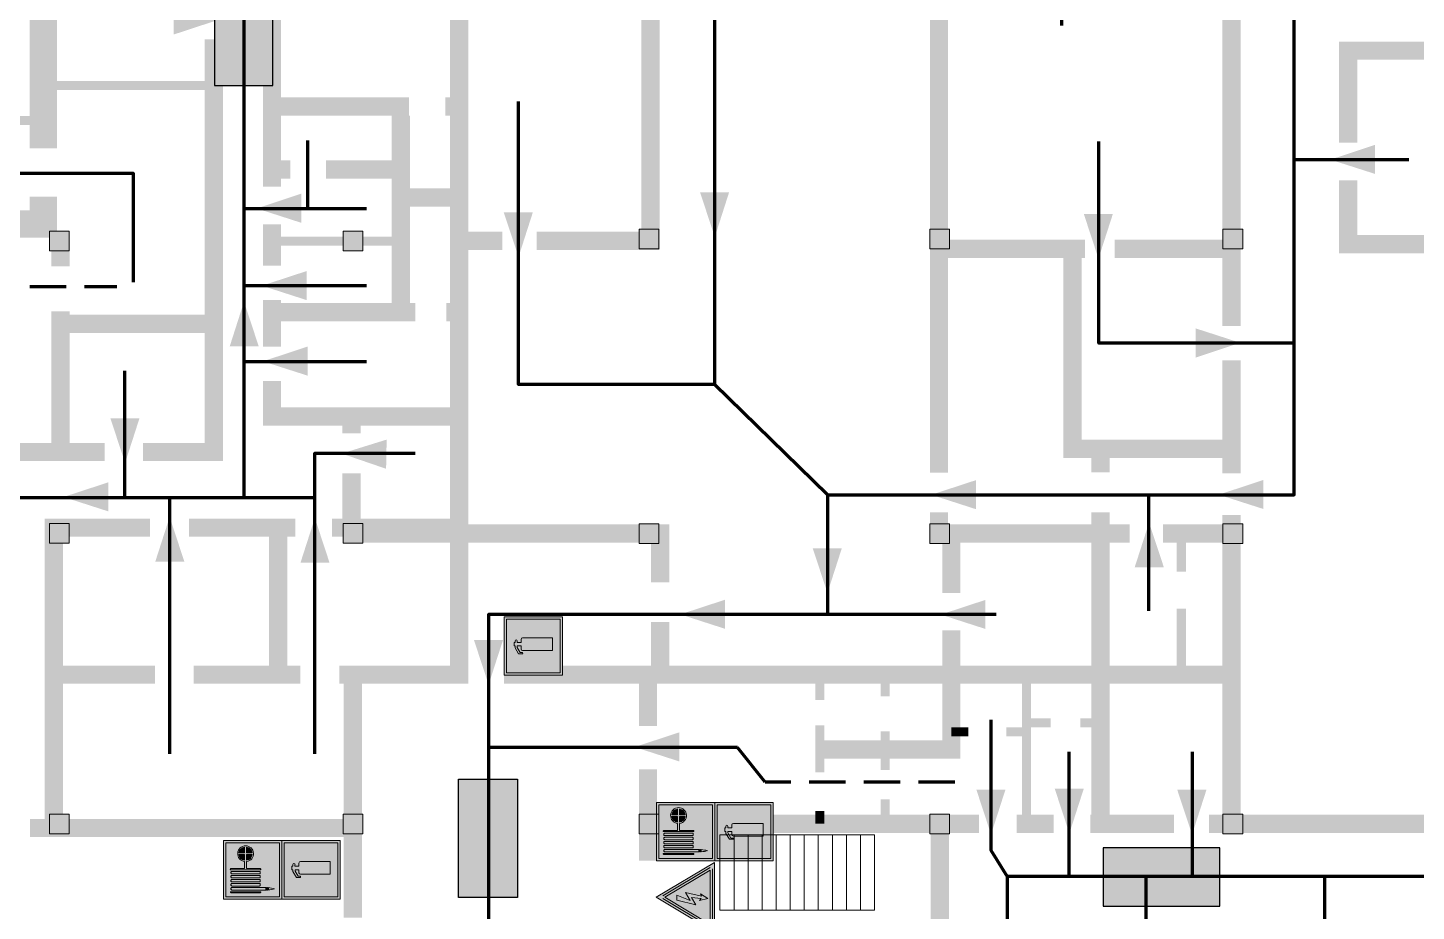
# Model space of a CAD drawing. Header units: millimetres. Extents: x 13810 to 67229, y 12374 to 21950.
# Drawn here: x 21947.9 to 22100.2, y 15143.7 to 15240.5 of the extents above; entities that cross this region are included whole.
import ezdxf

# ---------------------------------------------------------------- set-up
doc = ezdxf.new("R2010")
doc.units = ezdxf.units.MM
doc.linetypes.add('{ Wide Dash }', pattern=[12, 4, -2, 4, -2])
doc.layers.add('План_Штампы', color=7, linetype='Continuous')

# ---------------------------------------------------------------- blocks, each defined once
blk = doc.blocks.new('A$C32E8229D')
at = {"true_color": 0xffffff}
blk.add_hatch(color=7, dxfattribs=at).paths.add_polyline_path([(0, 0), (0, -8), (16, -8), (16, 0)])
h = blk.add_hatch(color=126)
h.paths.add_polyline_path([(0.2, -0.2), (15.8, -0.2), (15.8, -7.8), (0.2, -7.8)])
h.paths.add_polyline_path([(13.49, -2.05), (12.08, -2.05), (11.37, -2.63, 0.162397), (11.29, -2.84), (11.29, -3.63), (10.35, -3.63), (10.35, -4.05), (11.68, -4.05), (11.68, -3.48), (12.26, -4.28), (11.29, -5.1), (11.29, -6.78), (11.85, -6.78), (11.85, -5.44), (12.8, -4.64), (12.8, -5.94), (14.46, -5.94), (14.46, -5.39), (13.45, -5.39), (13.45, -3.97), (12.46, -2.59), (13.15, -2.59), (13.69, -3.34), (14.18, -3)], flags=16)
h.paths.add_polyline_path([(10.74, -1.82, 1), (11.8, -1.82, 1)], flags=16)
h.paths.add_polyline_path([(9.39, -3.59), (5.99, -3.59), (6.56, -3.03), (5.91, -3.03), (5.1, -3.83), (5.91, -4.64), (6.56, -4.64), (5.99, -4.09), (9.39, -4.09)], flags=16)
h.paths.add_polyline_path([(4.29, -1.08), (1.72, -1.08), (1.72, -6.6), (4.29, -6.6)], flags=16)
at = {"color": 126}
blk.add_lwpolyline([(16, -8), (0, -8), (0, 0), (16, 0)], close=True, dxfattribs=at)
blk = doc.blocks.new('A$C3AD82952')
at = {"true_color": 0xf5f5ff}
h = blk.add_hatch(color=7, dxfattribs=at)
h.dxf.hatch_style = 1
h.paths.add_polyline_path([(8.21, 8.73, 0.414214), (7.89, 9.05), (7.22, 9.05), (7.22, 9.92), (7.59, 9.92, 1), (7.57, 10.36), (7.22, 10.36), (7.22, 10.6), (6.43, 10.6), (6.43, 10.36), (6.01, 10.36), (4.74, 9.59), (4.74, 8.69), (4.98, 8.73), (4.98, 9.26), (6.12, 9.91), (6.43, 9.91), (6.43, 9.05), (5.76, 9.05, 0.414214), (5.44, 8.73), (5.44, 2.2), (8.21, 2.2)], flags=0)
h.paths.add_polyline_path([(12.8, 12.8), (0, 12.8), (0, 0), (12.8, 0)])
h.paths.add_polyline_path([(0.51, 12.29), (12.29, 12.29), (12.29, 0.51), (0.51, 0.51)], flags=16)
h.paths.add_polyline_path([(4.74, 9.59), (6.01, 10.36), (6.43, 10.36), (6.43, 10.6), (7.22, 10.6), (7.22, 10.36), (7.59, 10.36, -0.94586), (7.59, 9.92), (7.22, 9.92), (7.22, 9.05), (7.89, 9.05, -0.414214), (8.21, 8.73), (8.21, 2.2), (5.44, 2.2), (5.44, 8.73, -0.414214), (5.76, 9.05), (6.43, 9.05), (6.43, 9.91), (6.12, 9.91), (4.98, 9.26), (4.98, 8.73), (4.74, 8.69)], flags=0)
h = blk.add_hatch(color=242)
h.dxf.hatch_style = 1
h.paths.add_polyline_path([(12.29, 12.29), (0.51, 12.29), (0.51, 0.51), (12.29, 0.51)])
h.paths.add_polyline_path([(4.74, 8.69), (4.74, 9.59), (6.01, 10.36), (6.43, 10.36), (6.43, 10.6), (7.22, 10.6), (7.22, 10.36), (7.59, 10.36, -0.94586), (7.59, 9.92), (7.22, 9.92), (7.22, 9.05), (7.89, 9.05, -0.414214), (8.21, 8.73), (8.21, 2.2), (5.44, 2.2), (5.44, 8.73, -0.414214), (5.76, 9.05), (6.43, 9.05), (6.43, 9.91), (6.12, 9.91), (4.98, 9.26), (4.98, 8.73)], flags=16)
h = blk.add_hatch(color=7, dxfattribs=at)
h.dxf.hatch_style = 1
h.paths.add_polyline_path([(8.21, 8.73, 0.414214), (7.89, 9.05), (7.22, 9.05), (7.22, 9.92), (7.59, 9.92, 1), (7.57, 10.36), (7.22, 10.36), (7.22, 10.6), (6.43, 10.6), (6.43, 10.36), (6.01, 10.36), (4.74, 9.59), (4.74, 8.69), (4.98, 8.73), (4.98, 9.26), (6.12, 9.91), (6.43, 9.91), (6.43, 9.05), (5.76, 9.05, 0.414214), (5.44, 8.73), (5.44, 2.2), (8.21, 2.2)])
at = {"color": 242, "lineweight": 5}
for p, q in [((0, 0), (0, 12.8)), ((0, 12.8), (12.8, 12.8)), ((12.8, 0), (12.8, 12.8)), ((6.01, 10.36), (4.74, 9.59)), ((4.74, 9.59), (4.74, 8.69)), ((4.98, 9.26), (6.12, 9.91)), ((4.98, 8.73), (4.98, 9.26)), ((6.01, 10.36), (6.43, 10.36)), ((6.12, 9.91), (6.43, 9.91)), ((7.22, 10.6), (6.43, 10.6)), ((6.43, 10.6), (6.43, 10.36)), ((6.43, 9.91), (6.43, 9.05)), ((7.22, 10.36), (7.22, 10.6)), ((7.59, 10.36), (7.22, 10.36)), ((7.22, 9.05), (7.22, 9.92)), ((7.59, 9.92), (7.22, 9.92)), ((4.74, 8.69), (4.98, 8.73)), ((5.44, 2.2), (5.44, 8.73)), ((5.76, 9.05), (6.43, 9.05)), ((7.89, 9.05), (7.22, 9.05)), ((8.21, 2.2), (8.21, 8.73)), ((0, 0), (12.8, 0)), ((5.44, 2.2), (8.21, 2.2))]:
    blk.add_line(p, q, dxfattribs=at)
blk.add_lwpolyline([(0.51, 12.29), (12.29, 12.29), (12.29, 0.51), (0.51, 0.51)], close=True, dxfattribs=at)
for centre, radius, start, end in [((7.58, 10.14), 0.223, 273.1875, 86.8125), ((5.76, 8.73), 0.32, 90, 180), ((7.89, 8.73), 0.32, 0, 90)]:
    blk.add_arc(centre, radius, start, end, dxfattribs=at)
blk = doc.blocks.new('A$C37112FD5')
at = {"true_color": 0xf5f5ff}
h = blk.add_hatch(color=7, dxfattribs=at)
h.dxf.hatch_style = 1
h.paths.add_polyline_path([(12.8, -7.4), (0, -7.4), (0, -20.2), (12.8, -20.2)])
h.paths.add_polyline_path([(12.29, -7.91), (12.29, -19.69), (0.51, -19.69), (0.51, -7.91)], flags=16)
h.paths.add_polyline_path([(4.98, -9.04, -0.42597), (5.17, -9.22), (5.17, -12.25), (5.17, -15.29, -0.432244), (4.98, -15.47), (4.83, -15.47, -0.42597), (4.64, -15.29), (4.64, -12.25), (4.64, -9.22, -0.432244), (4.83, -9.04)], flags=0)
h.paths.add_polyline_path([(4.28, -9.22), (4.28, -12.25), (4.28, -15.29, -0.432244), (4.09, -15.47), (3.94, -15.47, -0.42597), (3.75, -15.29), (3.75, -12.25), (3.75, -9.22, -0.432244), (3.94, -9.04), (4.09, -9.04, -0.42597)], flags=0)
h.paths.add_polyline_path([(5.72, -9.04), (5.87, -9.04, -0.42597), (6.06, -9.22), (6.06, -12.25), (6.06, -15.29, -0.432244), (5.87, -15.47), (5.72, -15.47, -0.42597), (5.53, -15.29), (5.53, -12.25), (5.53, -9.22, -0.432244)], flags=0)
h.paths.add_polyline_path([(6.42, -8.9), (6.5, -8.9, -0.42597), (6.69, -9.08), (6.69, -12.03), (8.21, -12.03, -15.824349), (8.21, -12.47), (6.69, -12.47), (6.69, -15.42, -0.432244), (6.5, -15.6), (6.42, -15.6)], flags=0)
h.paths.add_polyline_path([(3.39, -9.22), (3.39, -12.25), (3.39, -15.29, -0.432244), (3.2, -15.47), (3.05, -15.47, -0.42597), (2.85, -15.29), (2.85, -12.25), (2.85, -9.22, -0.432244), (3.05, -9.04), (3.2, -9.04, -0.42597)], flags=0)
h.paths.add_polyline_path([(2.5, -9.22), (2.5, -16.71), (1.96, -16.71), (1.96, -9.22, -0.432244), (2.15, -9.04), (2.31, -9.04, -0.42597)], flags=0)
h.paths.add_polyline_path([(1.61, -8.9), (1.61, -15.6), (1.57, -15.6, -0.42597), (1.37, -15.42), (1.37, -12.03), (1.37, -9.09, -0.432244), (1.57, -8.9)], flags=0)
h.paths.add_polyline_path([(9.76, -10.81), (9.76, -12.03), (8.49, -12.03, -0.336371)], flags=0)
h.paths.add_polyline_path([(8.49, -12.47), (9.76, -12.47), (9.76, -13.7, -0.336371)], flags=0)
h.paths.add_polyline_path([(10.11, -10.81, -0.336371), (11.38, -12.03), (10.11, -12.03)], flags=0)
h.paths.add_polyline_path([(10.11, -12.47), (11.38, -12.47, -0.336371), (10.11, -13.7)], flags=0)
h.paths.add_polyline_path([(2.5, -16.84), (2.5, -17.05), (1.97, -17.05), (1.97, -16.84)], flags=0)
h.paths.add_polyline_path([(2.5, -17.24, -0.033778), (2.24, -18.6, -0.033778), (1.97, -17.24)], flags=0)
h = blk.add_hatch(color=242)
h.dxf.hatch_style = 1
h.paths.add_polyline_path([(12.29, -7.91), (0.51, -7.91), (0.51, -19.69), (12.29, -19.69)])
h.paths.add_polyline_path([(6.42, -15.6), (6.42, -8.9), (6.5, -8.9, -0.42597), (6.69, -9.08), (6.69, -12.03), (8.21, -12.03, -15.824349), (8.21, -12.47), (6.69, -12.47), (6.69, -15.42, -0.432244), (6.5, -15.6)], flags=16)
h.paths.add_polyline_path([(5.87, -15.47), (5.72, -15.47, -0.42597), (5.53, -15.29), (5.53, -12.25), (5.53, -9.22, -0.432244), (5.72, -9.04), (5.87, -9.04, -0.42597), (6.06, -9.22), (6.06, -12.25), (6.06, -15.29, -0.432244)], flags=16)
h.paths.add_polyline_path([(4.98, -15.47), (4.83, -15.47, -0.42597), (4.64, -15.29), (4.64, -12.25), (4.64, -9.22, -0.432244), (4.83, -9.04), (4.98, -9.04, -0.42597), (5.17, -9.22), (5.17, -12.25), (5.17, -15.29, -0.432244)], flags=16)
h.paths.add_polyline_path([(4.09, -15.47), (3.94, -15.47, -0.42597), (3.75, -15.29), (3.75, -12.25), (3.75, -9.22, -0.432244), (3.94, -9.04), (4.09, -9.04, -0.42597), (4.28, -9.22), (4.28, -12.25), (4.28, -15.29, -0.432244)], flags=16)
h.paths.add_polyline_path([(3.2, -15.47), (3.05, -15.47, -0.42597), (2.85, -15.29), (2.85, -12.25), (2.85, -9.22, -0.432244), (3.05, -9.04), (3.2, -9.04, -0.42597), (3.39, -9.22), (3.39, -12.25), (3.39, -15.29, -0.432244)], flags=16)
h.paths.add_polyline_path([(2.5, -17.05), (1.97, -17.05), (1.97, -16.84), (2.5, -16.84)], flags=16)
h.paths.add_polyline_path([(2.5, -17.24, -0.033778), (2.24, -18.6, -0.033778), (1.97, -17.24)], flags=16)
h.paths.add_polyline_path([(2.5, -16.71), (1.96, -16.71), (1.96, -9.22, -0.432244), (2.15, -9.04), (2.31, -9.04, -0.42597), (2.5, -9.22)], flags=16)
h.paths.add_polyline_path([(1.61, -15.6), (1.57, -15.6, -0.42597), (1.37, -15.42), (1.37, -12.03), (1.37, -9.09, -0.432244), (1.57, -8.9), (1.61, -8.9)], flags=16)
h.paths.add_polyline_path([(8.49, -12.47), (9.76, -12.47), (9.76, -13.7, -0.336371)], flags=0)
h.paths.add_polyline_path([(10.11, -13.7), (10.11, -12.47), (11.38, -12.47, -0.336371)], flags=0)
h.paths.add_polyline_path([(8.49, -12.03, -0.336371), (9.76, -10.81), (9.76, -12.03)], flags=0)
h.paths.add_polyline_path([(10.11, -12.03), (10.11, -10.81, -0.336371), (11.38, -12.03)], flags=0)
h = blk.add_hatch(color=7, dxfattribs=at)
h.dxf.hatch_style = 1
h.paths.add_polyline_path([(1.61, -8.9), (1.57, -8.9, 0.432244), (1.37, -9.09), (1.37, -12.03), (1.37, -15.42, 0.42597), (1.57, -15.6), (1.61, -15.6)])
h.paths.add_polyline_path([(2.5, -9.22, 0.42597), (2.31, -9.04), (2.15, -9.04, 0.432244), (1.96, -9.22), (1.96, -16.71), (2.5, -16.71)])
h.paths.add_polyline_path([(2.5, -16.84), (1.97, -16.84), (1.97, -17.05), (2.5, -17.05)])
h.paths.add_polyline_path([(2.5, -17.24), (1.97, -17.24, 0.033778), (2.24, -18.6, 0.033778)])
h.paths.add_polyline_path([(3.39, -12.25), (3.39, -9.22, 0.42597), (3.2, -9.04), (3.05, -9.04, 0.432244), (2.85, -9.22), (2.85, -12.25), (2.85, -15.29, 0.42597), (3.05, -15.47), (3.2, -15.47, 0.432244), (3.39, -15.29)])
h.paths.add_polyline_path([(4.28, -12.25), (4.28, -9.22, 0.42597), (4.09, -9.04), (3.94, -9.04, 0.432244), (3.75, -9.22), (3.75, -12.25), (3.75, -15.29, 0.42597), (3.94, -15.47), (4.09, -15.47, 0.432244), (4.28, -15.29)])
h.paths.add_polyline_path([(5.17, -12.25), (5.17, -9.22, 0.42597), (4.98, -9.04), (4.83, -9.04, 0.432244), (4.64, -9.22), (4.64, -12.25), (4.64, -15.29, 0.42597), (4.83, -15.47), (4.98, -15.47, 0.432244), (5.17, -15.29)])
h.paths.add_polyline_path([(6.06, -12.25), (6.06, -9.22, 0.42597), (5.87, -9.04), (5.72, -9.04, 0.432244), (5.53, -9.22), (5.53, -12.25), (5.53, -15.29, 0.42597), (5.72, -15.47), (5.87, -15.47, 0.432244), (6.06, -15.29)])
h.paths.add_polyline_path([(6.69, -12.47), (8.21, -12.47, 15.824349), (8.21, -12.03), (6.69, -12.03), (6.69, -9.08, 0.42597), (6.5, -8.9), (6.42, -8.9), (6.42, -15.6), (6.5, -15.6, 0.432244), (6.69, -15.42)])
h.paths.add_polyline_path([(8.49, -12.47), (9.76, -12.47), (9.76, -13.7, -0.336371)], flags=16)
h.paths.add_polyline_path([(8.49, -12.03, -0.336371), (9.76, -10.81), (9.76, -12.03)], flags=16)
h.paths.add_polyline_path([(10.11, -12.47), (11.38, -12.47, -0.336371), (10.11, -13.7)], flags=16)
h.paths.add_polyline_path([(10.11, -12.03), (10.11, -10.81, -0.336371), (11.38, -12.03)], flags=16)
h = blk.add_hatch(color=242)
h.dxf.hatch_style = 1
h.paths.add_polyline_path([(9.76, -10.81, 0.336371), (8.49, -12.03), (9.76, -12.03)])
h.paths.add_polyline_path([(10.11, -10.81), (10.11, -12.03), (11.38, -12.03, 0.336371)])
h.paths.add_polyline_path([(11.38, -12.47), (10.11, -12.47), (10.11, -13.7, 0.336371)])
h.paths.add_polyline_path([(9.76, -12.47), (8.49, -12.47, 0.336371), (9.76, -13.7)])
at = {"color": 242, "lineweight": 5}
for p, q in [((0, -20.2), (0, -7.4)), ((0, -7.4), (12.8, -7.4)), ((1.37, -12.03), (1.37, -9.08)), ((1.57, -8.9), (1.61, -8.9)), ((1.61, -8.9), (1.61, -15.6)), ((2.15, -9.04), (2.31, -9.04)), ((3.05, -9.04), (3.2, -9.04)), ((3.94, -9.04), (4.09, -9.04)), ((4.83, -9.04), (4.98, -9.04)), ((5.72, -9.04), (5.87, -9.04)), ((6.42, -8.9), (6.42, -15.6)), ((6.5, -8.9), (6.42, -8.9)), ((6.69, -12.03), (6.69, -9.08)), ((12.8, -20.2), (12.8, -7.4)), ((1.37, -12.03), (1.37, -15.42)), ((1.96, -16.71), (1.96, -9.22)), ((2.5, -16.71), (2.5, -9.22)), ((2.85, -12.25), (2.85, -9.22)), ((3.39, -12.25), (3.39, -9.22)), ((3.75, -12.25), (3.75, -9.22)), ((4.28, -12.25), (4.28, -9.22)), ((4.64, -12.25), (4.64, -9.22)), ((5.17, -12.25), (5.17, -9.22)), ((5.53, -12.25), (5.53, -9.22)), ((6.06, -12.25), (6.06, -9.22)), ((8.21, -12.03), (6.69, -12.03)), ((9.76, -12.03), (8.49, -12.03)), ((9.76, -10.81), (9.76, -12.03)), ((10.11, -10.81), (10.11, -12.03)), ((11.38, -12.03), (10.11, -12.03)), ((2.85, -12.25), (2.85, -15.29)), ((3.39, -12.25), (3.39, -15.29)), ((3.75, -12.25), (3.75, -15.29)), ((4.28, -12.25), (4.28, -15.29)), ((4.64, -12.25), (4.64, -15.29)), ((5.17, -12.25), (5.17, -15.29)), ((5.53, -12.25), (5.53, -15.29)), ((6.06, -12.25), (6.06, -15.29)), ((8.21, -12.47), (6.69, -12.47)), ((6.69, -12.47), (6.69, -15.42)), ((9.76, -12.47), (8.49, -12.47)), ((9.76, -12.47), (9.76, -13.7)), ((11.38, -12.47), (10.11, -12.47)), ((10.11, -12.47), (10.11, -13.7)), ((1.57, -15.6), (1.61, -15.6)), ((1.96, -16.71), (2.5, -16.71)), ((1.97, -16.84), (2.5, -16.84)), ((1.97, -17.05), (1.97, -16.84)), ((2.5, -17.05), (1.97, -17.05)), ((1.97, -17.24), (2.5, -17.24)), ((2.5, -16.84), (2.5, -17.05)), ((3.05, -15.47), (3.2, -15.47)), ((3.94, -15.47), (4.09, -15.47)), ((4.83, -15.47), (4.98, -15.47)), ((5.72, -15.47), (5.87, -15.47)), ((6.42, -15.6), (6.5, -15.6)), ((0, -20.2), (12.8, -20.2))]:
    blk.add_line(p, q, dxfattribs=at)
blk.add_lwpolyline([(0.51, -7.91), (12.29, -7.91), (12.29, -19.69), (0.51, -19.69)], close=True, dxfattribs=at)
for centre, radius, start, end in [((1.56, -9.09), 0.182, 87.1027, 180.6071), ((2.15, -9.22), 0.182, 87.1027, 180.6071), ((2.32, -9.22), 0.182, 359.3929, 92.8973), ((3.04, -9.22), 0.182, 87.1027, 180.6071), ((3.21, -9.22), 0.182, 359.3929, 92.8973), ((3.93, -9.22), 0.182, 87.1027, 180.6071), ((4.1, -9.22), 0.182, 359.3929, 92.8973), ((4.82, -9.22), 0.182, 87.1027, 180.6071), ((4.99, -9.22), 0.182, 359.3929, 92.8973), ((5.71, -9.22), 0.182, 87.1027, 180.6071), ((5.88, -9.22), 0.182, 359.3929, 92.8973), ((6.51, -9.09), 0.182, 359.3929, 92.8973), ((9.93, -12.25), 1.74, 187.2319, 172.7681), ((9.93, -12.25), 1.46, 96.9927, 171.3585), ((9.93, -12.25), 1.46, 8.6415, 83.0073), ((9.93, -12.25), 1.46, 188.6415, 263.0073), ((9.93, -12.25), 1.46, 276.9927, 351.3585), ((1.56, -15.42), 0.182, 179.3929, 272.8973), ((12.17, -15.98), 10.27, 187.041, 194.7793), ((-7.7, -15.98), 10.27, 345.2207, 352.959), ((3.04, -15.29), 0.182, 179.3929, 272.8973), ((3.21, -15.29), 0.182, 267.1027, 0.6071), ((3.93, -15.29), 0.182, 179.3929, 272.8973), ((4.1, -15.29), 0.182, 267.1027, 0.6071), ((4.82, -15.29), 0.182, 179.3929, 272.8973), ((4.99, -15.29), 0.182, 267.1027, 0.6071), ((5.71, -15.29), 0.182, 179.3929, 272.8973), ((5.88, -15.29), 0.182, 267.1027, 0.6071), ((6.51, -15.42), 0.182, 267.1027, 0.6071)]:
    blk.add_arc(centre, radius, start, end, dxfattribs=at)
blk = doc.blocks.new('A$C3E6D3DDE')
at = {"lineweight": 5}
h = blk.add_hatch(color=40, dxfattribs=at)
h.paths.add_polyline_path([(24.1, 1.45), (16.46, -11.35), (31.74, -11.35)])
h.paths.add_polyline_path([(24.09, -0.46), (30.03, -10.41), (18.14, -10.41)], flags=16)
h.paths.add_polyline_path([(24.54, -3.08), (23.41, -6.02), (25.13, -5.01), (24.33, -8.5), (24.82, -8.27), (23.79, -9.86), (23.4, -8.04), (23.8, -8.43), (24.04, -6.29), (22.39, -7.25), (23.44, -3.08)], flags=0)
h = blk.add_hatch(color=256, dxfattribs=at)
h.paths.add_polyline_path([(24.37, 0.03, 0.567511), (23.82, 0.03), (17.59, -10.4, 0.582454), (17.86, -10.88), (30.32, -10.88, 0.582149), (30.6, -10.4)])
h.paths.add_polyline_path([(24.09, -0.46), (18.14, -10.41), (30.03, -10.41)], flags=16)
h.paths.add_polyline_path([(24.54, -3.08), (23.41, -6.02), (25.13, -5.01), (24.33, -8.5), (24.82, -8.27), (23.79, -9.86), (23.4, -8.04), (23.8, -8.43), (24.04, -6.29), (22.39, -7.25), (23.44, -3.08)], flags=0)
h = blk.add_hatch(color=40, dxfattribs=at)
h.paths.add_polyline_path([(24.09, -0.46), (18.14, -10.41), (30.03, -10.41)])
h.paths.add_polyline_path([(24.82, -8.27), (23.79, -9.86), (23.4, -8.04), (23.8, -8.43), (24.04, -6.29), (22.39, -7.25), (23.44, -3.08), (24.54, -3.08), (23.41, -6.02), (25.13, -5.01), (24.33, -8.5)], flags=16)
at = {"color": 40, "lineweight": 5}
for p, q in [((16.46, -11.35), (24.1, 1.45)), ((24.1, 1.45), (31.74, -11.35))]:
    blk.add_line(p, q, dxfattribs=at)
at = {"lineweight": 5}
for p, q in [((17.59, -10.4), (23.82, 0.03)), ((24.37, 0.03), (30.6, -10.4)), ((18.14, -10.41), (24.09, -0.46)), ((24.09, -0.46), (30.03, -10.41)), ((23.44, -3.08), (22.39, -7.25)), ((23.41, -6.02), (24.54, -3.08)), ((25.13, -5.01), (23.41, -6.02)), ((24.54, -3.08), (23.44, -3.08)), ((24.33, -8.5), (25.13, -5.01)), ((22.39, -7.25), (24.04, -6.29)), ((23.8, -8.43), (23.4, -8.04)), ((23.4, -8.04), (23.79, -9.86)), ((23.79, -9.86), (24.82, -8.27)), ((24.04, -6.29), (23.8, -8.43)), ((24.82, -8.27), (24.33, -8.5)), ((17.86, -10.88), (30.32, -10.88)), ((18.14, -10.41), (30.03, -10.41))]:
    blk.add_line(p, q, dxfattribs=at)
at = {"color": 50, "lineweight": 5}
blk.add_line((31.74, -11.35), (16.46, -11.35), dxfattribs=at)

msp = doc.modelspace()

# ---------------------------------------------------------------- hatches: boundary and pattern name
at = {"lineweight": 0}
h = msp.add_hatch(color=256, dxfattribs=at)
h.dxf.hatch_style = 1
h.paths.add_polyline_path([(21952.5, 15218.21), (21950.34, 15218.21), (21950.34, 15216.05), (21952.5, 15216.05)])
h = msp.add_hatch(color=256, dxfattribs=at)
h.dxf.hatch_style = 1
h.paths.add_polyline_path([(21984.68, 15218.21), (21982.52, 15218.21), (21982.52, 15216.05), (21984.68, 15216.05)])
h = msp.add_hatch(color=256, dxfattribs=at)
h.dxf.hatch_style = 1
h.paths.add_polyline_path([(22017.14, 15218.42), (22014.98, 15218.42), (22014.98, 15216.26), (22017.14, 15216.26)])
h = msp.add_hatch(color=256, dxfattribs=at)
h.dxf.hatch_style = 1
h.paths.add_polyline_path([(22049.03, 15218.42), (22046.87, 15218.42), (22046.87, 15216.26), (22049.03, 15216.26)])
h = msp.add_hatch(color=256, dxfattribs=at)
h.dxf.hatch_style = 1
h.paths.add_polyline_path([(22081.16, 15218.42), (22079, 15218.42), (22079, 15216.26), (22081.16, 15216.26)])
h = msp.add_hatch(color=256, dxfattribs=at)
h.dxf.hatch_style = 1
h.paths.add_polyline_path([(21952.5, 15186.15), (21950.34, 15186.15), (21950.34, 15184), (21952.5, 15184)])
h = msp.add_hatch(color=256, dxfattribs=at)
h.dxf.hatch_style = 1
h.paths.add_polyline_path([(21984.68, 15186.15), (21982.52, 15186.15), (21982.52, 15184), (21984.68, 15184)])
h = msp.add_hatch(color=256, dxfattribs=at)
h.dxf.hatch_style = 1
h.paths.add_polyline_path([(22017.14, 15186.14), (22014.98, 15186.14), (22014.98, 15183.98), (22017.14, 15183.98)])
h = msp.add_hatch(color=256, dxfattribs=at)
h.dxf.hatch_style = 1
h.paths.add_polyline_path([(22049.03, 15186.14), (22046.87, 15186.14), (22046.87, 15183.98), (22049.03, 15183.98)])
h = msp.add_hatch(color=256, dxfattribs=at)
h.dxf.hatch_style = 1
h.paths.add_polyline_path([(22081.16, 15186.14), (22079, 15186.14), (22079, 15183.98), (22081.16, 15183.98)])
h = msp.add_hatch(color=256, dxfattribs=at)
h.dxf.hatch_style = 1
h.paths.add_polyline_path([(21952.5, 15154.3), (21950.34, 15154.3), (21950.34, 15152.15), (21952.5, 15152.15)])
h = msp.add_hatch(color=256, dxfattribs=at)
h.dxf.hatch_style = 1
h.paths.add_polyline_path([(21984.68, 15154.3), (21982.52, 15154.3), (21982.52, 15152.15), (21984.68, 15152.15)])
h = msp.add_hatch(color=256, dxfattribs=at)
h.dxf.hatch_style = 1
h.paths.add_polyline_path([(22017.14, 15154.3), (22014.98, 15154.3), (22014.98, 15152.15), (22017.14, 15152.15)])
h = msp.add_hatch(color=256, dxfattribs=at)
h.dxf.hatch_style = 1
h.paths.add_polyline_path([(22049.03, 15154.3), (22046.87, 15154.3), (22046.87, 15152.15), (22049.03, 15152.15)])
h = msp.add_hatch(color=256, dxfattribs=at)
h.dxf.hatch_style = 1
h.paths.add_polyline_path([(22081.16, 15154.3), (22079, 15154.3), (22079, 15152.15), (22081.16, 15152.15)])

# ---------------------------------------------------------------- linework, layer by layer
at = {"color": 126, "lineweight": 100, "true_color": 0x008754}
for points in [[(21903.14, 15217.52), (21903.14, 15213.76), (21912.98, 15213.76), (21912.98, 15189.03), (21892.5, 15189.03), (21971.69, 15189.03), (21971.69, 15286.78), (21959.16, 15286.78), (22012.49, 15286.78), (22018.97, 15284.73), (22072.96, 15284.73), (22072.96, 15292.78), (22055.04, 15292.78)], [(22023.26, 15265.41), (22023.26, 15265.41), (22023.26, 15201.41), (22001.76, 15201.41), (22001.76, 15232.41)], [(22086.82, 15205.93), (22086.82, 15256.35), (22061.28, 15256.35), (22061.28, 15240.76)], [(21978.64, 15220.7), (21978.64, 15228.15)], [(22035.65, 15189.32), (22038.42, 15189.32), (22086.82, 15189.32), (22086.82, 15205.93), (22065.39, 15205.93), (22065.39, 15228.04)], [(22086.82, 15226.05), (22099.39, 15226.05)], [(21959.54, 15212.62), (21959.54, 15224.54), (21881.86, 15224.54)], [(21971.69, 15220.7), (21985.1, 15220.7)], [(21971.69, 15212.26), (21985.1, 15212.26)], [(21958.61, 15189.03), (21958.61, 15202.89)], [(21971.69, 15203.92), (21985.1, 15203.92)], [(22035.65, 15189.32), (22023.26, 15201.41)], [(21990.42, 15193.82), (21979.38, 15193.82), (21979.38, 15189.03)], [(22035.65, 15189.32), (22035.65, 15176.18)], [(22070.85, 15189.32), (22070.85, 15176.58)], [(21963.5, 15189.03), (21963.5, 15160.92)], [(21971.69, 15189.03), (21979.38, 15189.03), (21979.38, 15160.92)], [(22054.12, 15176.18), (21998.48, 15176.18), (21998.48, 15116.06)], [(22053.55, 15164.64), (22053.55, 15150.37), (22055.33, 15147.48)], [(22025.76, 15161.62), (21998.48, 15161.62)], [(22028.82, 15157.82), (22025.76, 15161.62)], [(22062.13, 15147.48), (22062.13, 15161.14)], [(22075.65, 15147.48), (22075.65, 15161.14)], [(22104.61, 15123.51), (22104.61, 15147.48), (22055.33, 15147.48), (22055.33, 15128.15)], [(22070.55, 15147.48), (22070.55, 15128.15)], [(22090.14, 15147.48), (22090.14, 15128.15)]]:
    msp.add_lwpolyline(points, dxfattribs=at)
at = {"lineweight": 0}
for points, const_width in [([(21981.32, 15185.71), (21995.25, 15185.71), (21995.25, 15281.4)], 2), ([(22016.22, 15281.1), (22016.22, 15217.16), (22003.76, 15217.16)], 2), ([(21974.73, 15267.84), (21974.73, 15223.08)], 2), ([(22047.86, 15267.32), (22047.86, 15191.72)], 2), ([(22079.93, 15254.1), (22079.93, 15207.82)], 2), ([(21949.64, 15227.28), (21949.64, 15251.72)], 3), ([(21960.6, 15194), (21968.35, 15194), (21968.35, 15239.24)], 2), ([(22092.72, 15227.9), (22092.72, 15237.99), (22104.69, 15237.99), (22104.69, 15216.78), (22092.72, 15216.78), (22092.72, 15223.79)], 2), ([(21968.35, 15234.17), (21949.64, 15234.17)], 1), ([(21988.86, 15217.12), (21988.86, 15217.12), (21988.86, 15209.33), (21988.86, 15231.86), (21989.76, 15231.86), (21974.73, 15231.86)], 2), ([(21995.25, 15231.86), (21993.75, 15231.86)], 2), ([(21876.29, 15228.02), (21876.29, 15230.33), (21949.3, 15230.33), (21919.03, 15230.33), (21919.03, 15227.95)], 1), ([(21974.73, 15224.96), (21976.74, 15224.96)], 2), ([(21988.86, 15224.96), (21980.65, 15224.96)], 2), ([(21904.56, 15219), (21949.64, 15219), (21949.64, 15222)], 3), ([(21988.86, 15221.91), (21995.25, 15221.91)], 2), ([(21974.73, 15218.94), (21974.73, 15214.43)], 2), ([(21995.25, 15217.16), (21999.99, 15217.16)], 2), ([(21951.54, 15216.5), (21951.54, 15214.35)], 2), ([(21988.86, 15217.12), (21975.2, 15217.12)], 1), ([(22063.86, 15216.26), (22047.86, 15216.26)], 2), ([(22062.5, 15216.26), (22062.5, 15194.36), (22079.93, 15194.36)], 2), ([(22079.93, 15216.26), (22067.11, 15216.26)], 2), ([(21951.54, 15209.43), (21951.54, 15194)], 2), ([(21974.73, 15210.67), (21974.73, 15205.54)], 2), ([(21951.54, 15208.06), (21968.35, 15208.06)], 2), ([(21974.73, 15209.33), (21990.43, 15209.33)], 2), ([(21995.25, 15209.33), (21993.84, 15209.33)], 2), ([(22079.93, 15204.06), (22079.93, 15191.65)], 2), ([(21974.73, 15201.77), (21974.73, 15197.9), (21995.25, 15197.9)], 2), ([(21983.45, 15197.9), (21983.45, 15196.04)], 2), ([(22065.58, 15194.36), (22065.58, 15191.78)], 2), ([(21930.12, 15194), (21956.37, 15194)], 2), ([(21983.45, 15191.65), (21983.45, 15185.71)], 2), ([(22047.86, 15187.39), (22047.86, 15184.96)], 2), ([(22065.58, 15187.4), (22065.58, 15153.25)], 2), ([(22079.93, 15187.1), (22079.93, 15153.25), (22077.45, 15153.25)], 2), ([(21950.82, 15169.59), (21950.82, 15185.71), (21961.37, 15185.71)], 2), ([(21965.62, 15185.71), (21977.29, 15185.71)], 2), ([(21975.4, 15169.59), (21975.4, 15185.71)], 2), ([(21995.25, 15185.71), (21995.25, 15169.59), (21983.6, 15169.59), (21996.02, 15169.59)], 2), ([(22018.3, 15185.07), (21983.6, 15185.07)], 2), ([(22017.3, 15179.71), (22017.3, 15185.07)], 2), ([(22068.76, 15185.07), (22046.85, 15185.07)], 2), ([(22049.22, 15185.1), (22049.22, 15178.53)], 2), ([(22079, 15185.07), (22072.44, 15185.07)], 2), ([(22074.44, 15185.07), (22074.44, 15180.89)], 1), ([(22074.44, 15169.59), (22074.44, 15176.82)], 1), ([(22017.3, 15169.59), (22017.3, 15175.37)], 2), ([(22034.79, 15161.38), (22049.22, 15161.38), (22049.22, 15174.46)], 2), ([(21961.89, 15169.59), (21950.82, 15169.59), (21950.82, 15169.59)], 2), ([(21950.82, 15169.59), (21950.82, 15152.78)], 2), ([(21977.83, 15169.59), (21966.15, 15169.59)], 2), ([(21983.6, 15152.78), (21983.6, 15169.59), (21982.12, 15169.59)], 2), ([(22000.15, 15169.59), (22079.93, 15169.59)], 2), ([(22015.96, 15169.59), (22015.96, 15163.98)], 2), ([(22034.79, 15169.59), (22034.79, 15166.8)], 1), ([(22041.95, 15169.59), (22041.95, 15167.23)], 1), ([(22057.45, 15153.25), (22057.45, 15169.59), (22057.45, 15169.59), (22057.45, 15164.31), (22060.1, 15164.31)], 1), ([(22065.58, 15164.31), (22063.35, 15164.31)], 1), ([(22034.79, 15158.89), (22034.79, 15164.04)], 1), ([(22041.95, 15159.16), (22041.95, 15163.39)], 1), ([(22049.22, 15163.32), (22051.08, 15163.32)], 1), ([(22057.45, 15163.32), (22055.24, 15163.32)], 1), ([(22015.96, 15153.25), (22015.96, 15159.21)], 2), ([(22041.95, 15153.25), (22041.95, 15155.91)], 1), ([(22052.25, 15153.25), (22015.96, 15153.25), (22015.96, 15149.19)], 2), ([(22034.79, 15153.25), (22034.79, 15154.66)], 1), ([(22047.96, 15153.25), (22047.96, 15117.81), (22047.96, 15140.42), (22053.13, 15140.42)], 2), ([(22060.42, 15153.25), (22056.38, 15153.25)], 2), ([(22073.62, 15153.25), (22064.47, 15153.25)], 2), ([(22077.45, 15153.25), (22178.4, 15153.25)], 2), ([(21948.19, 15152.78), (21983.6, 15152.78), (21983.6, 15142.96)], 2)]:
    msp.add_lwpolyline(points, dxfattribs=dict(at, const_width=const_width))
for points in [[(21950.34, 15218.21), (21952.5, 15218.21), (21952.5, 15216.05), (21950.34, 15216.05)], [(21982.52, 15218.21), (21984.68, 15218.21), (21984.68, 15216.05), (21982.52, 15216.05)], [(22014.98, 15218.42), (22017.14, 15218.42), (22017.14, 15216.26), (22014.98, 15216.26)], [(22046.87, 15218.42), (22049.03, 15218.42), (22049.03, 15216.26), (22046.87, 15216.26)], [(22079, 15218.42), (22081.16, 15218.42), (22081.16, 15216.26), (22079, 15216.26)], [(21950.34, 15186.15), (21952.5, 15186.15), (21952.5, 15184), (21950.34, 15184)], [(21982.52, 15186.15), (21984.68, 15186.15), (21984.68, 15184), (21982.52, 15184)], [(22014.98, 15186.14), (22017.14, 15186.14), (22017.14, 15183.98), (22014.98, 15183.98)], [(22046.87, 15186.14), (22049.03, 15186.14), (22049.03, 15183.98), (22046.87, 15183.98)], [(22079, 15186.14), (22081.16, 15186.14), (22081.16, 15183.98), (22079, 15183.98)], [(21950.34, 15154.3), (21952.5, 15154.3), (21952.5, 15152.15), (21950.34, 15152.15)], [(21982.52, 15154.3), (21984.68, 15154.3), (21984.68, 15152.15), (21982.52, 15152.15)], [(22014.98, 15154.3), (22017.14, 15154.3), (22017.14, 15152.15), (22014.98, 15152.15)], [(22046.87, 15154.3), (22049.03, 15154.3), (22049.03, 15152.15), (22046.87, 15152.15)], [(22079, 15154.3), (22081.16, 15154.3), (22081.16, 15152.15), (22079, 15152.15)], [(22023.85, 15143.79), (22025.39, 15143.79), (22025.39, 15152.05), (22023.85, 15152.05)], [(22025.39, 15143.79), (22026.93, 15143.79), (22026.93, 15152.05), (22025.39, 15152.05)], [(22026.93, 15143.79), (22028.47, 15143.79), (22028.47, 15152.05), (22026.93, 15152.05)], [(22028.47, 15143.79), (22030.01, 15143.79), (22030.01, 15152.05), (22028.47, 15152.05)], [(22030.01, 15143.79), (22031.55, 15143.79), (22031.55, 15152.05), (22030.01, 15152.05)], [(22031.55, 15143.79), (22033.09, 15143.79), (22033.09, 15152.05), (22031.55, 15152.05)], [(22033.09, 15143.79), (22034.63, 15143.79), (22034.63, 15152.05), (22033.09, 15152.05)], [(22034.63, 15143.79), (22036.17, 15143.79), (22036.17, 15152.05), (22034.63, 15152.05)], [(22036.17, 15143.79), (22037.72, 15143.79), (22037.72, 15152.05), (22036.17, 15152.05)], [(22037.72, 15143.79), (22039.26, 15143.79), (22039.26, 15152.05), (22037.72, 15152.05)], [(22039.26, 15143.79), (22040.8, 15143.79), (22040.8, 15152.05), (22039.26, 15152.05)]]:
    msp.add_lwpolyline(points, close=True, dxfattribs=at)
at = {"color": 126, "linetype": '{ Wide Dash }', "lineweight": 100, "true_color": 0x008754}
for points in [[(21930.17, 15212.15), (21957.72, 15212.15)], [(22049.61, 15157.82), (22028.82, 15157.82)]]:
    msp.add_lwpolyline(points, dxfattribs=at)
at = {"layer": 'План_Штампы', "color": 126, "true_color": 0x008754}
for points in [[(21963.94, 15239.76), (21963.95, 15242.95), (21968.84, 15241.37)], [(22095.68, 15227.67), (22095.68, 15224.48), (22090.78, 15226.05)], [(21977.95, 15222.32), (21977.95, 15219.12), (21973.05, 15220.7)], [(22021.66, 15222.48), (22024.85, 15222.47), (22023.28, 15217.57)], [(22000.14, 15220.28), (22003.33, 15220.27), (22001.76, 15215.38)], [(22063.74, 15220.1), (22066.93, 15220.1), (22065.35, 15215.2)], [(21978.54, 15213.84), (21978.53, 15210.65), (21973.63, 15212.23)], [(21973.28, 15205.57), (21970.09, 15205.57), (21971.66, 15210.47)], [(22076, 15204.35), (22076.01, 15207.55), (22080.9, 15205.97)], [(21978.64, 15205.56), (21978.63, 15202.37), (21973.73, 15203.94)], [(21957.01, 15197.7), (21960.2, 15197.7), (21958.62, 15192.8)], [(21987.3, 15195.36), (21987.24, 15192.16), (21982.37, 15193.83)], [(21956.79, 15190.68), (21956.78, 15187.49), (21951.88, 15189.07)], [(22051.93, 15190.92), (22051.92, 15187.73), (22047.02, 15189.31)], [(22083.44, 15190.94), (22083.44, 15187.75), (22078.54, 15189.32)], [(21965.12, 15181.98), (21961.93, 15181.98), (21963.51, 15186.88)], [(21981.04, 15181.86), (21977.85, 15181.86), (21979.43, 15186.76)], [(22072.52, 15181.36), (22069.32, 15181.36), (22070.9, 15186.26)], [(22034.02, 15183.45), (22037.21, 15183.45), (22035.63, 15178.55)], [(22024.41, 15177.81), (22024.4, 15174.62), (22019.5, 15176.2)], [(22052.96, 15177.79), (22052.96, 15174.6), (22048.06, 15176.18)], [(21996.87, 15173.4), (22000.06, 15173.4), (21998.48, 15168.5)], [(22019.39, 15163.27), (22019.39, 15160.08), (22014.49, 15161.66)], [(22060.55, 15157.1), (22063.74, 15157.1), (22062.16, 15152.2)], [(22051.96, 15156.99), (22055.15, 15156.99), (22053.57, 15152.09)], [(22073.99, 15156.97), (22077.19, 15156.97), (22075.61, 15152.07)]]:
    msp.add_solid(points, dxfattribs=at)

# ---------------------------------------------------------------- block references
at = {"rotation": 90}
for name, p, xscale, yscale, zscale in [('A$C3AD82952', (22006.57, 15169.52), 0.5, 0.5, 0.5), ('A$C37112FD5', (22013.18, 15149.18), 0.4999987203627825, 0.4999987203627825, 0.4999987203627825), ('A$C3AD82952', (22029.68, 15149.18), 0.5, 0.5, 0.5), ('A$C37112FD5', (21965.71, 15145), 0.4999987203627825, 0.4999987203627825, 0.4999987203627825), ('A$C3AD82952', (21982.21, 15145), 0.5, 0.5, 0.5), ('A$C3E6D3DDE', (22017.58, 15133.15), 0.5, 0.5, 0.5)]:
    msp.add_blockref(name, p, dxfattribs=dict(at, xscale=xscale, yscale=yscale, zscale=zscale))
at = {"layer": 'План_Штампы', "color": 126, "true_color": 0x008754}
for p, xscale, yscale, zscale, rotation in [((21968.41, 15246.98), -0.8, 0.8, 0.8, 90), ((21995.18, 15145.16), 0.8100087101568005, 0.8100087101568005, 0.8100087101568005, 89.99786532371438)]:
    msp.add_blockref('A$C32E8229D', p, dxfattribs=dict(at, xscale=xscale, yscale=yscale, zscale=zscale, rotation=rotation))
at = {"layer": 'План_Штампы', "color": 126, "true_color": 0x008754, "xscale": -0.8, "yscale": 0.8, "zscale": 0.8}
msp.add_blockref('A$C32E8229D', (22078.65, 15150.62), dxfattribs=at)

doc.saveas('drawing.dxf')
